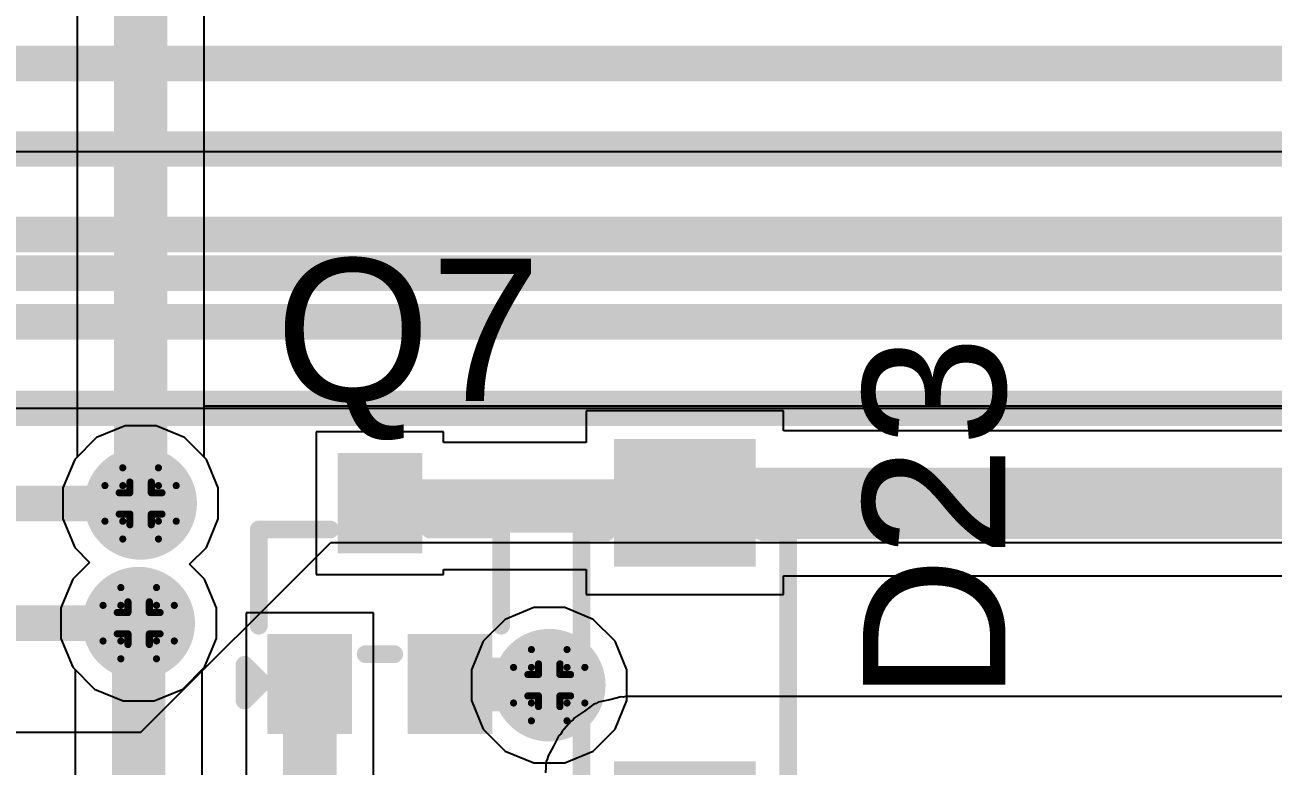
# Model space of a CAD drawing. Header units: inches. Extents: x -3 to 5259, y -3 to 5282.
# Drawn here: x 47.72 to 56.61, y 71.06 to 76.34 of the extents above; entities that cross this region are included whole.
import ezdxf

# ---------------------------------------------------------------- set-up
doc = ezdxf.new("R2010")
doc.units = ezdxf.units.IN
for name, color, linetype in [('Bottom Layer', 5, 'Continuous'), ('Bottom Solder', 6, 'Continuous'), ('Drill Drawing', 1, 'Continuous'), ('Layer 1', 16, 'Continuous'), ('Layer 2', 76, 'Continuous'), ('Top Layer', 1, 'Continuous'), ('Top Overlay', 2, 'Continuous'), ('Top Paste', 8, 'Continuous'), ('Top Solder', 216, 'Continuous'), ('Via Holes', 16, 'Continuous')]:
    doc.layers.add(name, color=color, linetype=linetype)
doc.styles.add('Arial', font='', dxfattribs={"height": 0.2})
doc.styles.get('Arial').set_extended_font_data('Arial')

# ---------------------------------------------------------------- blocks, each defined once
blk = doc.blocks.new('SOT_523_160')
at = {"layer": 'Top Layer'}
for points in [[(-0.2, 0.9), (0.2, 0.9), (0.2, 0.39), (-0.2, 0.39)], [(-0.7, -0.39), (-0.3, -0.39), (-0.3, -0.9), (-0.7, -0.9)], [(0.3, -0.39), (0.7, -0.39), (0.7, -0.9), (0.3, -0.9)]]:
    blk.add_hatch(color=1, dxfattribs=at).paths.add_polyline_path(points)
at = {"layer": 'Top Paste'}
for points in [[(-0.2, 0.9), (0.2, 0.9), (0.2, 0.39), (-0.2, 0.39)], [(-0.7, -0.39), (-0.3, -0.39), (-0.3, -0.9), (-0.7, -0.9)], [(0.3, -0.39), (0.7, -0.39), (0.7, -0.9), (0.3, -0.9)]]:
    blk.add_hatch(color=8, dxfattribs=at).paths.add_polyline_path(points)
at = {"layer": 'Top Solder'}
for points in [[(-0.3016, 1.0016), (0.3016, 1.0016), (0.3016, 0.2884), (-0.3016, 0.2884)], [(-0.8016, -0.2884), (-0.1984, -0.2884), (-0.1984, -1.0016), (-0.8016, -1.0016)], [(0.1984, -0.2884), (0.8016, -0.2884), (0.8016, -1.0016), (0.1984, -1.0016)]]:
    blk.add_hatch(color=216, dxfattribs=at).paths.add_polyline_path(points)
at = {"layer": 'Top Overlay'}
for points in [[(-0.8636, -0.2286, 0.127, 0.127, 0), (-0.8636, 0.4572, 0.127, 0.127, 0)], [(-0.8636, 0.4572, 0.127, 0.127, 0), (-0.3556, 0.4572, 0.127, 0.127, 0)], [(0.3556, 0.4572, 0.127, 0.127, 0), (0.8636, 0.4572, 0.127, 0.127, 0)], [(0.8636, -0.2286, 0.127, 0.127, 0), (0.8636, 0.4572, 0.127, 0.127, 0)], [(-0.9652, -0.508, 0.127, 0.127, 0), (-0.8382, -0.635, 0.127, 0.127, 0)], [(-0.9652, -0.762, 0.127, 0.127, 0), (-0.9652, -0.508, 0.127, 0.127, 0)], [(-0.1016, -0.4318, 0.127, 0.127, 0), (0.1016, -0.4318, 0.127, 0.127, 0)], [(-0.9652, -0.762, 0.127, 0.127, 0), (-0.8382, -0.635, 0.127, 0.127, 0)]]:
    blk.add_lwpolyline(points, format="xyseb", dxfattribs=at)
for points in [[(-0.8953, 0.4572, 0.0635, 0.0635, 1), (-0.8318, 0.4572, 0.0635, 0.0635, 1)], [(-0.8953, 0.4572, 0.0635, 0.0635, 1), (-0.8318, 0.4572, 0.0635, 0.0635, 1)], [(-0.3873, 0.4572, 0.0635, 0.0635, 1), (-0.3238, 0.4572, 0.0635, 0.0635, 1)], [(0.3238, 0.4572, 0.0635, 0.0635, 1), (0.3873, 0.4572, 0.0635, 0.0635, 1)], [(0.8318, 0.4572, 0.0635, 0.0635, 1), (0.8953, 0.4572, 0.0635, 0.0635, 1)], [(0.8318, 0.4572, 0.0635, 0.0635, 1), (0.8953, 0.4572, 0.0635, 0.0635, 1)], [(-0.8953, -0.2286, 0.0635, 0.0635, 1), (-0.8318, -0.2286, 0.0635, 0.0635, 1)], [(0.8318, -0.2286, 0.0635, 0.0635, 1), (0.8953, -0.2286, 0.0635, 0.0635, 1)], [(-0.997, -0.508, 0.0635, 0.0635, 1), (-0.9334, -0.508, 0.0635, 0.0635, 1)], [(-0.997, -0.508, 0.0635, 0.0635, 1), (-0.9334, -0.508, 0.0635, 0.0635, 1)], [(-0.1333, -0.4318, 0.0635, 0.0635, 1), (-0.0698, -0.4318, 0.0635, 0.0635, 1)], [(0.0698, -0.4318, 0.0635, 0.0635, 1), (0.1333, -0.4318, 0.0635, 0.0635, 1)], [(-0.87, -0.635, 0.0635, 0.0635, 1), (-0.8065, -0.635, 0.0635, 0.0635, 1)], [(-0.87, -0.635, 0.0635, 0.0635, 1), (-0.8065, -0.635, 0.0635, 0.0635, 1)], [(-0.997, -0.762, 0.0635, 0.0635, 1), (-0.9334, -0.762, 0.0635, 0.0635, 1)], [(-0.997, -0.762, 0.0635, 0.0635, 1), (-0.9334, -0.762, 0.0635, 0.0635, 1)]]:
    blk.add_lwpolyline(points, format="xyseb", close=True, dxfattribs=at)
blk = doc.blocks.new('SOD_323_197')
at = {"layer": 'Top Layer'}
for points in [[(-0.75, -0.45), (-1.55, -0.45), (-1.55, 0.45), (-0.75, 0.45)], [(1.55, -0.45), (0.75, -0.45), (0.75, 0.45), (1.55, 0.45)]]:
    blk.add_hatch(color=1, dxfattribs=at).paths.add_polyline_path(points)
at = {"layer": 'Top Overlay'}
for points in [[(-2.0073, 0.4826), (-0.9151, 0.4826), (-0.9151, 0.7874), (-2.0073, 0.7874)], [(-2.0073, -0.508), (-1.5755, -0.508), (-1.5755, 0.508), (-2.0073, 0.508)], [(-2.0073, -0.7874), (-0.9151, -0.7874), (-0.9151, -0.4826), (-2.0073, -0.4826)]]:
    blk.add_hatch(color=2, dxfattribs=at).paths.add_polyline_path(points)
at = {"layer": 'Top Paste'}
for points in [[(-0.75, -0.45), (-1.55, -0.45), (-1.55, 0.45), (-0.75, 0.45)], [(1.55, -0.45), (0.75, -0.45), (0.75, 0.45), (1.55, 0.45)]]:
    blk.add_hatch(color=8, dxfattribs=at).paths.add_polyline_path(points)
at = {"layer": 'Top Solder'}
for points in [[(-0.695, -0.505), (-1.605, -0.505), (-1.605, 0.505), (-0.695, 0.505)], [(1.605, -0.505), (0.695, -0.505), (0.695, 0.505), (1.605, 0.505)]]:
    blk.add_hatch(color=216, dxfattribs=at).paths.add_polyline_path(points)
at = {"layer": 'Top Overlay'}
for points in [[(-0.9144, 0.7366, 0.127, 0.127, 0), (0.9398, 0.7366, 0.127, 0.127, 0)], [(0.9398, 0.7366, 0.127, 0.127, 0), (0.9398, 0.5588, 0.127, 0.127, 0)], [(0.9398, -0.5588, 0.127, 0.127, 0), (0.9398, -0.7366, 0.127, 0.127, 0)], [(-0.9144, -0.7366, 0.127, 0.127, 0), (0.9398, -0.7366, 0.127, 0.127, 0)]]:
    blk.add_lwpolyline(points, format="xyseb", dxfattribs=at)
for points in [[(-0.9461, 0.7366, 0.0635, 0.0635, 1), (-0.8827, 0.7366, 0.0635, 0.0635, 1)], [(0.908, 0.7366, 0.0635, 0.0635, 1), (0.9715, 0.7366, 0.0635, 0.0635, 1)], [(0.908, 0.7366, 0.0635, 0.0635, 1), (0.9715, 0.7366, 0.0635, 0.0635, 1)], [(0.908, 0.5588, 0.0635, 0.0635, 1), (0.9715, 0.5588, 0.0635, 0.0635, 1)], [(0.908, -0.5588, 0.0635, 0.0635, 1), (0.9715, -0.5588, 0.0635, 0.0635, 1)], [(-0.9461, -0.7366, 0.0635, 0.0635, 1), (-0.8827, -0.7366, 0.0635, 0.0635, 1)], [(0.908, -0.7366, 0.0635, 0.0635, 1), (0.9715, -0.7366, 0.0635, 0.0635, 1)], [(0.908, -0.7366, 0.0635, 0.0635, 1), (0.9715, -0.7366, 0.0635, 0.0635, 1)]]:
    blk.add_lwpolyline(points, format="xyseb", close=True, dxfattribs=at)

msp = doc.modelspace()

# ---------------------------------------------------------------- hatches: boundary and pattern name
at = {"layer": 'Bottom Layer'}
h = msp.add_hatch(color=5, dxfattribs=at)
edge = h.paths.add_edge_path()
edge.add_arc((48.5418, 72.93), 0.3, 0, 360)
h = msp.add_hatch(color=5, dxfattribs=at)
edge = h.paths.add_edge_path()
edge.add_arc((48.5281, 72.0761), 0.3, 0, 360)
h = msp.add_hatch(color=5, dxfattribs=at)
edge = h.paths.add_edge_path()
edge.add_arc((51.4541, 71.6338), 0.3, 0, 360)
at = {"layer": 'Bottom Solder'}
h = msp.add_hatch(color=6, dxfattribs=at)
edge = h.paths.add_edge_path()
edge.add_arc((48.5418, 72.93), 0.4016, 0, 360)
h = msp.add_hatch(color=6, dxfattribs=at)
edge = h.paths.add_edge_path()
edge.add_arc((48.5281, 72.0761), 0.4016, 0, 360)
h = msp.add_hatch(color=6, dxfattribs=at)
edge = h.paths.add_edge_path()
edge.add_arc((51.4541, 71.6338), 0.4016, 0, 360)
at = {"layer": 'Layer 1'}
h = msp.add_hatch(color=16, dxfattribs=at)
edge = h.paths.add_edge_path()
edge.add_arc((48.5418, 72.93), 0.3, 0, 360)
h = msp.add_hatch(color=16, dxfattribs=at)
edge = h.paths.add_edge_path()
edge.add_arc((48.5281, 72.0761), 0.3, 0, 360)
h = msp.add_hatch(color=16, dxfattribs=at)
edge = h.paths.add_edge_path()
edge.add_arc((51.4541, 71.6338), 0.3, 0, 360)
at = {"layer": 'Layer 2'}
h = msp.add_hatch(color=76, dxfattribs=at)
edge = h.paths.add_edge_path()
edge.add_arc((48.5418, 72.93), 0.3, 0, 360)
h = msp.add_hatch(color=76, dxfattribs=at)
edge = h.paths.add_edge_path()
edge.add_arc((48.5281, 72.0761), 0.3, 0, 360)
h = msp.add_hatch(color=76, dxfattribs=at)
edge = h.paths.add_edge_path()
edge.add_arc((51.4541, 71.6338), 0.3, 0, 360)
at = {"layer": 'Top Layer'}
h = msp.add_hatch(color=1, dxfattribs=at)
edge = h.paths.add_edge_path()
edge.add_arc((48.5418, 72.93), 0.3, 0, 360)
h = msp.add_hatch(color=1, dxfattribs=at)
edge = h.paths.add_edge_path()
edge.add_arc((48.5281, 72.0761), 0.3, 0, 360)
h = msp.add_hatch(color=1, dxfattribs=at)
edge = h.paths.add_edge_path()
edge.add_arc((51.4541, 71.6338), 0.3, 0, 360)
at = {"layer": 'Top Solder'}
h = msp.add_hatch(color=216, dxfattribs=at)
edge = h.paths.add_edge_path()
edge.add_arc((48.5418, 72.93), 0.4016, 0, 360)
h = msp.add_hatch(color=216, dxfattribs=at)
edge = h.paths.add_edge_path()
edge.add_arc((48.5281, 72.0761), 0.4016, 0, 360)
h = msp.add_hatch(color=216, dxfattribs=at)
edge = h.paths.add_edge_path()
edge.add_arc((51.4541, 71.6338), 0.4016, 0, 360)
at = {"layer": 'Via Holes'}
h = msp.add_hatch(color=7, dxfattribs=at)
edge = h.paths.add_edge_path()
edge.add_arc((48.5418, 72.93), 0.15, 0, 360)
h = msp.add_hatch(color=7, dxfattribs=at)
edge = h.paths.add_edge_path()
edge.add_arc((48.5281, 72.0761), 0.15, 0, 360)
h = msp.add_hatch(color=7, dxfattribs=at)
edge = h.paths.add_edge_path()
edge.add_arc((51.4541, 71.6338), 0.15, 0, 360)

# ---------------------------------------------------------------- linework, layer by layer
at = {"layer": 'Bottom Layer'}
for p, q in [((73.4314, 75.438), (-1.6764, 75.438)), ((2.032, 73.6087), (57.4914, 73.6087)), ((48.4316, 73.484), (48.228, 73.3996)), ((48.652, 73.484), (48.4316, 73.484)), ((48.8556, 73.3996), (48.652, 73.484)), ((48.228, 73.3996), (48.0721, 73.2438)), ((49.0114, 73.2438), (48.8556, 73.3996)), ((48.0721, 73.2438), (47.9878, 73.0402)), ((49.0958, 73.0402), (49.0114, 73.2438)), ((47.9878, 73.0402), (47.9878, 72.8198)), ((49.0958, 72.8198), (49.0958, 73.0402)), ((47.9878, 72.8198), (48.0721, 72.6161)), ((49.0114, 72.6161), (49.0958, 72.8198)), ((48.0721, 72.6161), (48.1784, 72.5099)), ((48.8914, 72.4962), (49.0114, 72.6161)), ((48.1784, 72.5099), (48.0584, 72.3899)), ((48.9977, 72.3899), (48.8914, 72.4962)), ((48.0584, 72.3899), (47.9741, 72.1863)), ((49.0821, 72.1863), (48.9977, 72.3899)), ((47.9741, 72.1863), (47.9741, 71.9659)), ((49.0821, 71.9659), (49.0821, 72.1863)), ((51.3439, 72.1878), (51.1403, 72.1034)), ((51.5643, 72.1878), (51.3439, 72.1878)), ((51.768, 72.1034), (51.5643, 72.1878)), ((51.1403, 72.1034), (50.9845, 71.9476)), ((51.9238, 71.9476), (51.768, 72.1034)), ((47.9741, 71.9659), (48.0584, 71.7623)), ((48.9977, 71.7623), (49.0821, 71.9659)), ((50.9845, 71.9476), (50.9001, 71.744)), ((52.0081, 71.744), (51.9238, 71.9476)), ((48.0584, 71.7623), (48.2142, 71.6064)), ((48.8419, 71.6064), (48.9977, 71.7623)), ((50.9001, 71.744), (50.9001, 71.5236)), ((52.0081, 71.5236), (52.0081, 71.744)), ((48.2142, 71.6064), (48.4179, 71.5221)), ((48.6383, 71.5221), (48.8419, 71.6064)), ((48.4179, 71.5221), (48.6383, 71.5221)), ((50.9001, 71.5236), (50.9845, 71.3199)), ((51.9238, 71.3199), (52.0081, 71.5236)), ((50.9845, 71.3199), (51.1403, 71.1641)), ((51.768, 71.1641), (51.9238, 71.3199)), ((51.1403, 71.1641), (51.3439, 71.0798)), ((51.5643, 71.0798), (51.768, 71.1641)), ((51.3439, 71.0798), (51.5643, 71.0798))]:
    msp.add_line(p, q, dxfattribs=at)
msp.add_lwpolyline([(1.7496, 74.5712, 0.254, 0.254, 0), (73.1763, 74.5712, 0.254, 0.254, 0)], format="xyseb", dxfattribs=at)
at = {"layer": 'Drill Drawing'}
for points in [[(48.4148, 73.057, 0.0508, 0.0508, 0), (48.4148, 73.184, 0.0508, 0.0508, 0)], [(48.4148, 73.184, 0.0508, 0.0508, 0), (48.6688, 73.184, 0.0508, 0.0508, 0)], [(48.6688, 73.057, 0.0508, 0.0508, 0), (48.6688, 73.184, 0.0508, 0.0508, 0)], [(48.2878, 72.803, 0.0508, 0.0508, 0), (48.2878, 73.057, 0.0508, 0.0508, 0)], [(48.2878, 73.057, 0.0508, 0.0508, 0), (48.4148, 73.057, 0.0508, 0.0508, 0)], [(48.3894, 72.8538, 0.0508, 0.0508, 0), (48.3894, 73.0062, 0.0508, 0.0508, 0)], [(48.3894, 73.0062, 0.0508, 0.0508, 0), (48.4656, 73.0062, 0.0508, 0.0508, 0)], [(48.4656, 73.0062, 0.0508, 0.0508, 0), (48.4656, 73.0824, 0.0508, 0.0508, 0)], [(48.4656, 73.0824, 0.0508, 0.0508, 0), (48.618, 73.0824, 0.0508, 0.0508, 0)], [(48.618, 73.0062, 0.0508, 0.0508, 0), (48.618, 73.0824, 0.0508, 0.0508, 0)], [(48.618, 73.0062, 0.0508, 0.0508, 0), (48.6942, 73.0062, 0.0508, 0.0508, 0)], [(48.6688, 73.057, 0.0508, 0.0508, 0), (48.7958, 73.057, 0.0508, 0.0508, 0)], [(48.6942, 72.8538, 0.0508, 0.0508, 0), (48.6942, 73.0062, 0.0508, 0.0508, 0)], [(48.7958, 72.803, 0.0508, 0.0508, 0), (48.7958, 73.057, 0.0508, 0.0508, 0)], [(48.3894, 72.8538, 0.0508, 0.0508, 0), (48.4656, 72.8538, 0.0508, 0.0508, 0)], [(48.4656, 72.7776, 0.0508, 0.0508, 0), (48.4656, 72.8538, 0.0508, 0.0508, 0)], [(48.618, 72.8538, 0.0508, 0.0508, 0), (48.6942, 72.8538, 0.0508, 0.0508, 0)], [(48.618, 72.7776, 0.0508, 0.0508, 0), (48.618, 72.8538, 0.0508, 0.0508, 0)], [(48.2878, 72.803, 0.0508, 0.0508, 0), (48.4148, 72.803, 0.0508, 0.0508, 0)], [(48.4148, 72.676, 0.0508, 0.0508, 0), (48.4148, 72.803, 0.0508, 0.0508, 0)], [(48.4656, 72.7776, 0.0508, 0.0508, 0), (48.618, 72.7776, 0.0508, 0.0508, 0)], [(48.6688, 72.803, 0.0508, 0.0508, 0), (48.7958, 72.803, 0.0508, 0.0508, 0)], [(48.6688, 72.676, 0.0508, 0.0508, 0), (48.6688, 72.803, 0.0508, 0.0508, 0)], [(48.4148, 72.676, 0.0508, 0.0508, 0), (48.6688, 72.676, 0.0508, 0.0508, 0)], [(48.4011, 72.2031, 0.0508, 0.0508, 0), (48.4011, 72.3301, 0.0508, 0.0508, 0)], [(48.4011, 72.3301, 0.0508, 0.0508, 0), (48.6551, 72.3301, 0.0508, 0.0508, 0)], [(48.6551, 72.2031, 0.0508, 0.0508, 0), (48.6551, 72.3301, 0.0508, 0.0508, 0)], [(48.4519, 72.1523, 0.0508, 0.0508, 0), (48.4519, 72.2285, 0.0508, 0.0508, 0)], [(48.4519, 72.2285, 0.0508, 0.0508, 0), (48.6043, 72.2285, 0.0508, 0.0508, 0)], [(48.6043, 72.1523, 0.0508, 0.0508, 0), (48.6043, 72.2285, 0.0508, 0.0508, 0)], [(48.2741, 71.9491, 0.0508, 0.0508, 0), (48.2741, 72.2031, 0.0508, 0.0508, 0)], [(48.2741, 72.2031, 0.0508, 0.0508, 0), (48.4011, 72.2031, 0.0508, 0.0508, 0)], [(48.3757, 71.9999, 0.0508, 0.0508, 0), (48.3757, 72.1523, 0.0508, 0.0508, 0)], [(48.3757, 72.1523, 0.0508, 0.0508, 0), (48.4519, 72.1523, 0.0508, 0.0508, 0)], [(48.6043, 72.1523, 0.0508, 0.0508, 0), (48.6805, 72.1523, 0.0508, 0.0508, 0)], [(48.6551, 72.2031, 0.0508, 0.0508, 0), (48.7821, 72.2031, 0.0508, 0.0508, 0)], [(48.6805, 71.9999, 0.0508, 0.0508, 0), (48.6805, 72.1523, 0.0508, 0.0508, 0)], [(48.7821, 71.9491, 0.0508, 0.0508, 0), (48.7821, 72.2031, 0.0508, 0.0508, 0)], [(48.2741, 71.9491, 0.0508, 0.0508, 0), (48.4011, 71.9491, 0.0508, 0.0508, 0)], [(48.3757, 71.9999, 0.0508, 0.0508, 0), (48.4519, 71.9999, 0.0508, 0.0508, 0)], [(48.4011, 71.8221, 0.0508, 0.0508, 0), (48.4011, 71.9491, 0.0508, 0.0508, 0)], [(48.4519, 71.9237, 0.0508, 0.0508, 0), (48.4519, 71.9999, 0.0508, 0.0508, 0)], [(48.6043, 71.9999, 0.0508, 0.0508, 0), (48.6805, 71.9999, 0.0508, 0.0508, 0)], [(48.6043, 71.9237, 0.0508, 0.0508, 0), (48.6043, 71.9999, 0.0508, 0.0508, 0)], [(48.6551, 71.9491, 0.0508, 0.0508, 0), (48.7821, 71.9491, 0.0508, 0.0508, 0)], [(48.6551, 71.8221, 0.0508, 0.0508, 0), (48.6551, 71.9491, 0.0508, 0.0508, 0)], [(48.4519, 71.9237, 0.0508, 0.0508, 0), (48.6043, 71.9237, 0.0508, 0.0508, 0)], [(51.3271, 71.7608, 0.0508, 0.0508, 0), (51.3271, 71.8878, 0.0508, 0.0508, 0)], [(51.3271, 71.8878, 0.0508, 0.0508, 0), (51.5811, 71.8878, 0.0508, 0.0508, 0)], [(51.5811, 71.7608, 0.0508, 0.0508, 0), (51.5811, 71.8878, 0.0508, 0.0508, 0)], [(48.4011, 71.8221, 0.0508, 0.0508, 0), (48.6551, 71.8221, 0.0508, 0.0508, 0)], [(51.2001, 71.5068, 0.0508, 0.0508, 0), (51.2001, 71.7608, 0.0508, 0.0508, 0)], [(51.2001, 71.7608, 0.0508, 0.0508, 0), (51.3271, 71.7608, 0.0508, 0.0508, 0)], [(51.3779, 71.71, 0.0508, 0.0508, 0), (51.3779, 71.7862, 0.0508, 0.0508, 0)], [(51.3779, 71.7862, 0.0508, 0.0508, 0), (51.5303, 71.7862, 0.0508, 0.0508, 0)], [(51.5303, 71.71, 0.0508, 0.0508, 0), (51.5303, 71.7862, 0.0508, 0.0508, 0)], [(51.5811, 71.7608, 0.0508, 0.0508, 0), (51.7081, 71.7608, 0.0508, 0.0508, 0)], [(51.7081, 71.5068, 0.0508, 0.0508, 0), (51.7081, 71.7608, 0.0508, 0.0508, 0)], [(51.3017, 71.5576, 0.0508, 0.0508, 0), (51.3017, 71.71, 0.0508, 0.0508, 0)], [(51.3017, 71.71, 0.0508, 0.0508, 0), (51.3779, 71.71, 0.0508, 0.0508, 0)], [(51.5303, 71.71, 0.0508, 0.0508, 0), (51.6065, 71.71, 0.0508, 0.0508, 0)], [(51.6065, 71.5576, 0.0508, 0.0508, 0), (51.6065, 71.71, 0.0508, 0.0508, 0)], [(51.2001, 71.5068, 0.0508, 0.0508, 0), (51.3271, 71.5068, 0.0508, 0.0508, 0)], [(51.3017, 71.5576, 0.0508, 0.0508, 0), (51.3779, 71.5576, 0.0508, 0.0508, 0)], [(51.3271, 71.3798, 0.0508, 0.0508, 0), (51.3271, 71.5068, 0.0508, 0.0508, 0)], [(51.3779, 71.4814, 0.0508, 0.0508, 0), (51.3779, 71.5576, 0.0508, 0.0508, 0)], [(51.5303, 71.5576, 0.0508, 0.0508, 0), (51.6065, 71.5576, 0.0508, 0.0508, 0)], [(51.5303, 71.4814, 0.0508, 0.0508, 0), (51.5303, 71.5576, 0.0508, 0.0508, 0)], [(51.5811, 71.5068, 0.0508, 0.0508, 0), (51.7081, 71.5068, 0.0508, 0.0508, 0)], [(51.5811, 71.3798, 0.0508, 0.0508, 0), (51.5811, 71.5068, 0.0508, 0.0508, 0)], [(51.3779, 71.4814, 0.0508, 0.0508, 0), (51.5303, 71.4814, 0.0508, 0.0508, 0)], [(51.3271, 71.3798, 0.0508, 0.0508, 0), (51.5811, 71.3798, 0.0508, 0.0508, 0)]]:
    msp.add_lwpolyline(points, format="xyseb", dxfattribs=at)
for points in [[(48.4021, 73.184, 0.0254, 0.0254, 1), (48.4275, 73.184, 0.0254, 0.0254, 1)], [(48.4021, 73.184, 0.0254, 0.0254, 1), (48.4275, 73.184, 0.0254, 0.0254, 1)], [(48.6561, 73.184, 0.0254, 0.0254, 1), (48.6815, 73.184, 0.0254, 0.0254, 1)], [(48.6561, 73.184, 0.0254, 0.0254, 1), (48.6815, 73.184, 0.0254, 0.0254, 1)], [(48.2751, 73.057, 0.0254, 0.0254, 1), (48.3005, 73.057, 0.0254, 0.0254, 1)], [(48.2751, 73.057, 0.0254, 0.0254, 1), (48.3005, 73.057, 0.0254, 0.0254, 1)], [(48.3767, 73.0062, 0.0254, 0.0254, 1), (48.4021, 73.0062, 0.0254, 0.0254, 1)], [(48.3767, 73.0062, 0.0254, 0.0254, 1), (48.4021, 73.0062, 0.0254, 0.0254, 1)], [(48.4021, 73.057, 0.0254, 0.0254, 1), (48.4275, 73.057, 0.0254, 0.0254, 1)], [(48.4021, 73.057, 0.0254, 0.0254, 1), (48.4275, 73.057, 0.0254, 0.0254, 1)], [(48.4529, 73.0824, 0.0254, 0.0254, 1), (48.4783, 73.0824, 0.0254, 0.0254, 1)], [(48.4529, 73.0824, 0.0254, 0.0254, 1), (48.4783, 73.0824, 0.0254, 0.0254, 1)], [(48.4529, 73.0062, 0.0254, 0.0254, 1), (48.4783, 73.0062, 0.0254, 0.0254, 1)], [(48.4529, 73.0062, 0.0254, 0.0254, 1), (48.4783, 73.0062, 0.0254, 0.0254, 1)], [(48.6053, 73.0824, 0.0254, 0.0254, 1), (48.6307, 73.0824, 0.0254, 0.0254, 1)], [(48.6053, 73.0824, 0.0254, 0.0254, 1), (48.6307, 73.0824, 0.0254, 0.0254, 1)], [(48.6053, 73.0062, 0.0254, 0.0254, 1), (48.6307, 73.0062, 0.0254, 0.0254, 1)], [(48.6053, 73.0062, 0.0254, 0.0254, 1), (48.6307, 73.0062, 0.0254, 0.0254, 1)], [(48.6561, 73.057, 0.0254, 0.0254, 1), (48.6815, 73.057, 0.0254, 0.0254, 1)], [(48.6561, 73.057, 0.0254, 0.0254, 1), (48.6815, 73.057, 0.0254, 0.0254, 1)], [(48.6815, 73.0062, 0.0254, 0.0254, 1), (48.7069, 73.0062, 0.0254, 0.0254, 1)], [(48.6815, 73.0062, 0.0254, 0.0254, 1), (48.7069, 73.0062, 0.0254, 0.0254, 1)], [(48.7831, 73.057, 0.0254, 0.0254, 1), (48.8085, 73.057, 0.0254, 0.0254, 1)], [(48.7831, 73.057, 0.0254, 0.0254, 1), (48.8085, 73.057, 0.0254, 0.0254, 1)], [(48.3767, 72.8538, 0.0254, 0.0254, 1), (48.4021, 72.8538, 0.0254, 0.0254, 1)], [(48.3767, 72.8538, 0.0254, 0.0254, 1), (48.4021, 72.8538, 0.0254, 0.0254, 1)], [(48.4529, 72.8538, 0.0254, 0.0254, 1), (48.4783, 72.8538, 0.0254, 0.0254, 1)], [(48.4529, 72.8538, 0.0254, 0.0254, 1), (48.4783, 72.8538, 0.0254, 0.0254, 1)], [(48.6053, 72.8538, 0.0254, 0.0254, 1), (48.6307, 72.8538, 0.0254, 0.0254, 1)], [(48.6053, 72.8538, 0.0254, 0.0254, 1), (48.6307, 72.8538, 0.0254, 0.0254, 1)], [(48.6815, 72.8538, 0.0254, 0.0254, 1), (48.7069, 72.8538, 0.0254, 0.0254, 1)], [(48.6815, 72.8538, 0.0254, 0.0254, 1), (48.7069, 72.8538, 0.0254, 0.0254, 1)], [(48.2751, 72.803, 0.0254, 0.0254, 1), (48.3005, 72.803, 0.0254, 0.0254, 1)], [(48.2751, 72.803, 0.0254, 0.0254, 1), (48.3005, 72.803, 0.0254, 0.0254, 1)], [(48.4021, 72.803, 0.0254, 0.0254, 1), (48.4275, 72.803, 0.0254, 0.0254, 1)], [(48.4021, 72.803, 0.0254, 0.0254, 1), (48.4275, 72.803, 0.0254, 0.0254, 1)], [(48.4529, 72.7776, 0.0254, 0.0254, 1), (48.4783, 72.7776, 0.0254, 0.0254, 1)], [(48.4529, 72.7776, 0.0254, 0.0254, 1), (48.4783, 72.7776, 0.0254, 0.0254, 1)], [(48.6053, 72.7776, 0.0254, 0.0254, 1), (48.6307, 72.7776, 0.0254, 0.0254, 1)], [(48.6053, 72.7776, 0.0254, 0.0254, 1), (48.6307, 72.7776, 0.0254, 0.0254, 1)], [(48.6561, 72.803, 0.0254, 0.0254, 1), (48.6815, 72.803, 0.0254, 0.0254, 1)], [(48.6561, 72.803, 0.0254, 0.0254, 1), (48.6815, 72.803, 0.0254, 0.0254, 1)], [(48.7831, 72.803, 0.0254, 0.0254, 1), (48.8085, 72.803, 0.0254, 0.0254, 1)], [(48.7831, 72.803, 0.0254, 0.0254, 1), (48.8085, 72.803, 0.0254, 0.0254, 1)], [(48.4021, 72.676, 0.0254, 0.0254, 1), (48.4275, 72.676, 0.0254, 0.0254, 1)], [(48.4021, 72.676, 0.0254, 0.0254, 1), (48.4275, 72.676, 0.0254, 0.0254, 1)], [(48.6561, 72.676, 0.0254, 0.0254, 1), (48.6815, 72.676, 0.0254, 0.0254, 1)], [(48.6561, 72.676, 0.0254, 0.0254, 1), (48.6815, 72.676, 0.0254, 0.0254, 1)], [(48.3884, 72.3301, 0.0254, 0.0254, 1), (48.4138, 72.3301, 0.0254, 0.0254, 1)], [(48.3884, 72.3301, 0.0254, 0.0254, 1), (48.4138, 72.3301, 0.0254, 0.0254, 1)], [(48.6424, 72.3301, 0.0254, 0.0254, 1), (48.6678, 72.3301, 0.0254, 0.0254, 1)], [(48.6424, 72.3301, 0.0254, 0.0254, 1), (48.6678, 72.3301, 0.0254, 0.0254, 1)], [(48.4392, 72.2285, 0.0254, 0.0254, 1), (48.4646, 72.2285, 0.0254, 0.0254, 1)], [(48.4392, 72.2285, 0.0254, 0.0254, 1), (48.4646, 72.2285, 0.0254, 0.0254, 1)], [(48.5916, 72.2285, 0.0254, 0.0254, 1), (48.617, 72.2285, 0.0254, 0.0254, 1)], [(48.5916, 72.2285, 0.0254, 0.0254, 1), (48.617, 72.2285, 0.0254, 0.0254, 1)], [(48.2614, 72.2031, 0.0254, 0.0254, 1), (48.2868, 72.2031, 0.0254, 0.0254, 1)], [(48.2614, 72.2031, 0.0254, 0.0254, 1), (48.2868, 72.2031, 0.0254, 0.0254, 1)], [(48.363, 72.1523, 0.0254, 0.0254, 1), (48.3884, 72.1523, 0.0254, 0.0254, 1)], [(48.363, 72.1523, 0.0254, 0.0254, 1), (48.3884, 72.1523, 0.0254, 0.0254, 1)], [(48.3884, 72.2031, 0.0254, 0.0254, 1), (48.4138, 72.2031, 0.0254, 0.0254, 1)], [(48.3884, 72.2031, 0.0254, 0.0254, 1), (48.4138, 72.2031, 0.0254, 0.0254, 1)], [(48.4392, 72.1523, 0.0254, 0.0254, 1), (48.4646, 72.1523, 0.0254, 0.0254, 1)], [(48.4392, 72.1523, 0.0254, 0.0254, 1), (48.4646, 72.1523, 0.0254, 0.0254, 1)], [(48.5916, 72.1523, 0.0254, 0.0254, 1), (48.617, 72.1523, 0.0254, 0.0254, 1)], [(48.5916, 72.1523, 0.0254, 0.0254, 1), (48.617, 72.1523, 0.0254, 0.0254, 1)], [(48.6424, 72.2031, 0.0254, 0.0254, 1), (48.6678, 72.2031, 0.0254, 0.0254, 1)], [(48.6424, 72.2031, 0.0254, 0.0254, 1), (48.6678, 72.2031, 0.0254, 0.0254, 1)], [(48.6678, 72.1523, 0.0254, 0.0254, 1), (48.6932, 72.1523, 0.0254, 0.0254, 1)], [(48.6678, 72.1523, 0.0254, 0.0254, 1), (48.6932, 72.1523, 0.0254, 0.0254, 1)], [(48.7694, 72.2031, 0.0254, 0.0254, 1), (48.7948, 72.2031, 0.0254, 0.0254, 1)], [(48.7694, 72.2031, 0.0254, 0.0254, 1), (48.7948, 72.2031, 0.0254, 0.0254, 1)], [(48.2614, 71.9491, 0.0254, 0.0254, 1), (48.2868, 71.9491, 0.0254, 0.0254, 1)], [(48.2614, 71.9491, 0.0254, 0.0254, 1), (48.2868, 71.9491, 0.0254, 0.0254, 1)], [(48.363, 71.9999, 0.0254, 0.0254, 1), (48.3884, 71.9999, 0.0254, 0.0254, 1)], [(48.363, 71.9999, 0.0254, 0.0254, 1), (48.3884, 71.9999, 0.0254, 0.0254, 1)], [(48.3884, 71.9491, 0.0254, 0.0254, 1), (48.4138, 71.9491, 0.0254, 0.0254, 1)], [(48.3884, 71.9491, 0.0254, 0.0254, 1), (48.4138, 71.9491, 0.0254, 0.0254, 1)], [(48.4392, 71.9999, 0.0254, 0.0254, 1), (48.4646, 71.9999, 0.0254, 0.0254, 1)], [(48.4392, 71.9999, 0.0254, 0.0254, 1), (48.4646, 71.9999, 0.0254, 0.0254, 1)], [(48.5916, 71.9999, 0.0254, 0.0254, 1), (48.617, 71.9999, 0.0254, 0.0254, 1)], [(48.5916, 71.9999, 0.0254, 0.0254, 1), (48.617, 71.9999, 0.0254, 0.0254, 1)], [(48.6424, 71.9491, 0.0254, 0.0254, 1), (48.6678, 71.9491, 0.0254, 0.0254, 1)], [(48.6424, 71.9491, 0.0254, 0.0254, 1), (48.6678, 71.9491, 0.0254, 0.0254, 1)], [(48.6678, 71.9999, 0.0254, 0.0254, 1), (48.6932, 71.9999, 0.0254, 0.0254, 1)], [(48.6678, 71.9999, 0.0254, 0.0254, 1), (48.6932, 71.9999, 0.0254, 0.0254, 1)], [(48.7694, 71.9491, 0.0254, 0.0254, 1), (48.7948, 71.9491, 0.0254, 0.0254, 1)], [(48.7694, 71.9491, 0.0254, 0.0254, 1), (48.7948, 71.9491, 0.0254, 0.0254, 1)], [(48.4392, 71.9237, 0.0254, 0.0254, 1), (48.4646, 71.9237, 0.0254, 0.0254, 1)], [(48.4392, 71.9237, 0.0254, 0.0254, 1), (48.4646, 71.9237, 0.0254, 0.0254, 1)], [(48.5916, 71.9237, 0.0254, 0.0254, 1), (48.617, 71.9237, 0.0254, 0.0254, 1)], [(48.5916, 71.9237, 0.0254, 0.0254, 1), (48.617, 71.9237, 0.0254, 0.0254, 1)], [(51.3144, 71.8878, 0.0254, 0.0254, 1), (51.3398, 71.8878, 0.0254, 0.0254, 1)], [(51.3144, 71.8878, 0.0254, 0.0254, 1), (51.3398, 71.8878, 0.0254, 0.0254, 1)], [(51.5684, 71.8878, 0.0254, 0.0254, 1), (51.5938, 71.8878, 0.0254, 0.0254, 1)], [(51.5684, 71.8878, 0.0254, 0.0254, 1), (51.5938, 71.8878, 0.0254, 0.0254, 1)], [(48.3884, 71.8221, 0.0254, 0.0254, 1), (48.4138, 71.8221, 0.0254, 0.0254, 1)], [(48.3884, 71.8221, 0.0254, 0.0254, 1), (48.4138, 71.8221, 0.0254, 0.0254, 1)], [(48.6424, 71.8221, 0.0254, 0.0254, 1), (48.6678, 71.8221, 0.0254, 0.0254, 1)], [(48.6424, 71.8221, 0.0254, 0.0254, 1), (48.6678, 71.8221, 0.0254, 0.0254, 1)], [(51.1874, 71.7608, 0.0254, 0.0254, 1), (51.2128, 71.7608, 0.0254, 0.0254, 1)], [(51.1874, 71.7608, 0.0254, 0.0254, 1), (51.2128, 71.7608, 0.0254, 0.0254, 1)], [(51.3144, 71.7608, 0.0254, 0.0254, 1), (51.3398, 71.7608, 0.0254, 0.0254, 1)], [(51.3144, 71.7608, 0.0254, 0.0254, 1), (51.3398, 71.7608, 0.0254, 0.0254, 1)], [(51.3652, 71.7862, 0.0254, 0.0254, 1), (51.3906, 71.7862, 0.0254, 0.0254, 1)], [(51.3652, 71.7862, 0.0254, 0.0254, 1), (51.3906, 71.7862, 0.0254, 0.0254, 1)], [(51.5176, 71.7862, 0.0254, 0.0254, 1), (51.543, 71.7862, 0.0254, 0.0254, 1)], [(51.5176, 71.7862, 0.0254, 0.0254, 1), (51.543, 71.7862, 0.0254, 0.0254, 1)], [(51.5684, 71.7608, 0.0254, 0.0254, 1), (51.5938, 71.7608, 0.0254, 0.0254, 1)], [(51.5684, 71.7608, 0.0254, 0.0254, 1), (51.5938, 71.7608, 0.0254, 0.0254, 1)], [(51.6954, 71.7608, 0.0254, 0.0254, 1), (51.7208, 71.7608, 0.0254, 0.0254, 1)], [(51.6954, 71.7608, 0.0254, 0.0254, 1), (51.7208, 71.7608, 0.0254, 0.0254, 1)], [(51.289, 71.71, 0.0254, 0.0254, 1), (51.3144, 71.71, 0.0254, 0.0254, 1)], [(51.289, 71.71, 0.0254, 0.0254, 1), (51.3144, 71.71, 0.0254, 0.0254, 1)], [(51.3652, 71.71, 0.0254, 0.0254, 1), (51.3906, 71.71, 0.0254, 0.0254, 1)], [(51.3652, 71.71, 0.0254, 0.0254, 1), (51.3906, 71.71, 0.0254, 0.0254, 1)], [(51.5176, 71.71, 0.0254, 0.0254, 1), (51.543, 71.71, 0.0254, 0.0254, 1)], [(51.5176, 71.71, 0.0254, 0.0254, 1), (51.543, 71.71, 0.0254, 0.0254, 1)], [(51.5938, 71.71, 0.0254, 0.0254, 1), (51.6192, 71.71, 0.0254, 0.0254, 1)], [(51.5938, 71.71, 0.0254, 0.0254, 1), (51.6192, 71.71, 0.0254, 0.0254, 1)], [(51.1874, 71.5068, 0.0254, 0.0254, 1), (51.2128, 71.5068, 0.0254, 0.0254, 1)], [(51.1874, 71.5068, 0.0254, 0.0254, 1), (51.2128, 71.5068, 0.0254, 0.0254, 1)], [(51.289, 71.5576, 0.0254, 0.0254, 1), (51.3144, 71.5576, 0.0254, 0.0254, 1)], [(51.289, 71.5576, 0.0254, 0.0254, 1), (51.3144, 71.5576, 0.0254, 0.0254, 1)], [(51.3144, 71.5068, 0.0254, 0.0254, 1), (51.3398, 71.5068, 0.0254, 0.0254, 1)], [(51.3144, 71.5068, 0.0254, 0.0254, 1), (51.3398, 71.5068, 0.0254, 0.0254, 1)], [(51.3652, 71.5576, 0.0254, 0.0254, 1), (51.3906, 71.5576, 0.0254, 0.0254, 1)], [(51.3652, 71.5576, 0.0254, 0.0254, 1), (51.3906, 71.5576, 0.0254, 0.0254, 1)], [(51.5176, 71.5576, 0.0254, 0.0254, 1), (51.543, 71.5576, 0.0254, 0.0254, 1)], [(51.5176, 71.5576, 0.0254, 0.0254, 1), (51.543, 71.5576, 0.0254, 0.0254, 1)], [(51.5684, 71.5068, 0.0254, 0.0254, 1), (51.5938, 71.5068, 0.0254, 0.0254, 1)], [(51.5684, 71.5068, 0.0254, 0.0254, 1), (51.5938, 71.5068, 0.0254, 0.0254, 1)], [(51.5938, 71.5576, 0.0254, 0.0254, 1), (51.6192, 71.5576, 0.0254, 0.0254, 1)], [(51.5938, 71.5576, 0.0254, 0.0254, 1), (51.6192, 71.5576, 0.0254, 0.0254, 1)], [(51.6954, 71.5068, 0.0254, 0.0254, 1), (51.7208, 71.5068, 0.0254, 0.0254, 1)], [(51.6954, 71.5068, 0.0254, 0.0254, 1), (51.7208, 71.5068, 0.0254, 0.0254, 1)], [(51.3652, 71.4814, 0.0254, 0.0254, 1), (51.3906, 71.4814, 0.0254, 0.0254, 1)], [(51.3652, 71.4814, 0.0254, 0.0254, 1), (51.3906, 71.4814, 0.0254, 0.0254, 1)], [(51.5176, 71.4814, 0.0254, 0.0254, 1), (51.543, 71.4814, 0.0254, 0.0254, 1)], [(51.5176, 71.4814, 0.0254, 0.0254, 1), (51.543, 71.4814, 0.0254, 0.0254, 1)], [(51.3144, 71.3798, 0.0254, 0.0254, 1), (51.3398, 71.3798, 0.0254, 0.0254, 1)], [(51.3144, 71.3798, 0.0254, 0.0254, 1), (51.3398, 71.3798, 0.0254, 0.0254, 1)], [(51.5684, 71.3798, 0.0254, 0.0254, 1), (51.5938, 71.3798, 0.0254, 0.0254, 1)], [(51.5684, 71.3798, 0.0254, 0.0254, 1), (51.5938, 71.3798, 0.0254, 0.0254, 1)]]:
    msp.add_lwpolyline(points, format="xyseb", close=True, dxfattribs=at)
at = {"layer": 'Layer 1'}
for p, q in [((48.4316, 73.484), (48.228, 73.3996)), ((48.652, 73.484), (48.4316, 73.484)), ((48.8556, 73.3996), (48.652, 73.484)), ((48.228, 73.3996), (48.0721, 73.2438)), ((49.0114, 73.2438), (48.8556, 73.3996)), ((48.0721, 73.2438), (47.9878, 73.0402)), ((49.0958, 73.0402), (49.0114, 73.2438)), ((47.9878, 73.0402), (47.9878, 72.8198)), ((49.0958, 72.8198), (49.0958, 73.0402)), ((47.9878, 72.8198), (48.0721, 72.6161)), ((49.0114, 72.6161), (49.0958, 72.8198)), ((48.0721, 72.6161), (48.1784, 72.5099)), ((48.8914, 72.4962), (49.0114, 72.6161)), ((48.1784, 72.5099), (48.0584, 72.3899)), ((48.9977, 72.3899), (48.8914, 72.4962)), ((48.0584, 72.3899), (47.9741, 72.1863)), ((49.0821, 72.1863), (48.9977, 72.3899)), ((47.9741, 72.1863), (47.9741, 71.9659)), ((49.0821, 71.9659), (49.0821, 72.1863)), ((47.9741, 71.9659), (48.0584, 71.7623)), ((48.9977, 71.7623), (49.0821, 71.9659)), ((48.0584, 71.7623), (48.2142, 71.6064)), ((48.8419, 71.6064), (48.9977, 71.7623)), ((48.2142, 71.6064), (48.4179, 71.5221)), ((48.6383, 71.5221), (48.8419, 71.6064)), ((48.4179, 71.5221), (48.6383, 71.5221))]:
    msp.add_line(p, q, dxfattribs=at)
at = {"layer": 'Layer 2'}
for p, q in [((48.5433, 71.2978), (49.8972, 72.6517)), ((49.8972, 72.6517), (113.0282, 72.6517)), ((51.3439, 72.1878), (51.1403, 72.1034)), ((51.5643, 72.1878), (51.3439, 72.1878)), ((51.768, 72.1034), (51.5643, 72.1878)), ((51.1403, 72.1034), (50.9845, 71.9476)), ((51.9238, 71.9476), (51.768, 72.1034)), ((50.9845, 71.9476), (50.9001, 71.744)), ((52.0081, 71.744), (51.9238, 71.9476)), ((50.9001, 71.744), (50.9001, 71.5236)), ((52.0081, 71.5236), (52.0081, 71.744)), ((50.9001, 71.5236), (50.9845, 71.3199)), ((51.9238, 71.3199), (52.0081, 71.5236)), ((25.4904, 71.2978), (48.5433, 71.2978)), ((50.9845, 71.3199), (51.1403, 71.1641)), ((51.768, 71.1641), (51.9238, 71.3199)), ((51.1403, 71.1641), (51.3439, 71.0798)), ((51.5643, 71.0798), (51.768, 71.1641)), ((51.3439, 71.0798), (51.5643, 71.0798))]:
    msp.add_line(p, q, dxfattribs=at)
for points in [[(8.4058, 76.0667, 0.254, 0.254, 0), (100.4821, 76.0667, 0.254, 0.254, 0)], [(10.2848, 75.4571, 0.254, 0.254, 0), (88.3298, 75.4571, 0.254, 0.254, 0)], [(10.6368, 74.8475, 0.254, 0.254, 0), (111.3628, 74.8475, 0.254, 0.254, 0)], [(23.4284, 74.2247, 0.254, 0.254, 0), (94.0114, 74.2247, 0.254, 0.254, 0)], [(23.7233, 73.6081, 0.254, 0.254, 0), (58.0454, 73.6081, 0.254, 0.254, 0)], [(24.0469, 72.9292, 0.254, 0.254, 0), (48.541, 72.9292, 0.254, 0.254, 0)], [(48.541, 72.9292, 0.254, 0.254, 0), (48.5418, 72.93, 0.254, 0.254, 0)], [(24.9861, 72.0761, 0.254, 0.254, 0), (48.5281, 72.0761, 0.254, 0.254, 0)]]:
    msp.add_lwpolyline(points, format="xyseb", dxfattribs=at)
for points in [[(48.4775, 72.9292, 0.127, 0.127, 1), (48.6045, 72.9292, 0.127, 0.127, 1)], [(48.4775, 72.9292, 0.127, 0.127, 1), (48.6045, 72.9292, 0.127, 0.127, 1)], [(48.4783, 72.93, 0.127, 0.127, 1), (48.6053, 72.93, 0.127, 0.127, 1)], [(48.4646, 72.0761, 0.127, 0.127, 1), (48.5916, 72.0761, 0.127, 0.127, 1)]]:
    msp.add_lwpolyline(points, format="xyseb", close=True, dxfattribs=at)
at = {"layer": 'Top Layer'}
for p, q in [((48.0886, 78.5646), (48.0886, 73.2602)), ((48.995, 73.2602), (48.995, 78.3769)), ((48.995, 73.6233), (48.995, 78.3769)), ((57.4914, 73.6233), (48.995, 73.6233)), ((53.1245, 73.589), (51.7165, 73.589)), ((51.7165, 73.589), (51.7165, 73.3653)), ((53.1245, 73.4487), (53.1245, 73.589)), ((50.7017, 73.4408), (49.7937, 73.4408)), ((49.7937, 73.4408), (49.7937, 72.4228)), ((50.7017, 73.3653), (50.7017, 73.4408)), ((57.2802, 73.4487), (53.1245, 73.4487)), ((51.7165, 73.3653), (50.7017, 73.3653)), ((48.0721, 73.2438), (47.9878, 73.0402)), ((48.0886, 73.2602), (48.0721, 73.2438)), ((49.0114, 73.2438), (48.995, 73.2602)), ((49.0958, 73.0402), (49.0114, 73.2438)), ((47.9878, 73.0402), (47.9878, 72.8198)), ((49.0958, 72.8198), (49.0958, 73.0402)), ((47.9878, 72.8198), (48.0721, 72.6161)), ((49.0114, 72.6161), (49.0958, 72.8198)), ((48.0721, 72.6161), (48.1784, 72.5099)), ((48.8914, 72.4962), (49.0114, 72.6161)), ((48.1784, 72.5099), (48.0584, 72.3899)), ((48.9977, 72.3899), (48.8914, 72.4962)), ((49.7937, 72.4228), (50.7017, 72.4228)), ((50.7017, 72.4228), (50.7017, 72.4589)), ((50.7017, 72.4589), (51.7165, 72.4589)), ((51.7165, 72.4589), (51.7165, 72.281)), ((53.1245, 72.281), (53.1245, 72.4128)), ((53.1245, 72.4128), (57.0657, 72.4128)), ((48.0584, 72.3899), (47.9741, 72.1863)), ((49.0821, 72.1863), (48.9977, 72.3899)), ((51.7165, 72.281), (53.1245, 72.281)), ((47.9741, 72.1863), (47.9741, 71.9659)), ((49.0821, 71.9659), (49.0821, 72.1863)), ((50.2017, 72.1508), (49.2937, 72.1508)), ((49.2937, 72.1508), (49.2937, 71.1328)), ((50.2017, 71.1328), (50.2017, 72.1508)), ((47.9741, 71.9659), (48.0584, 71.7623)), ((48.9977, 71.7623), (49.0821, 71.9659)), ((48.0584, 71.7623), (48.0749, 71.7458)), ((48.0749, 71.7458), (48.0749, 70.6117)), ((48.9813, 71.7458), (48.9977, 71.7623)), ((48.9813, 70.6117), (48.9813, 71.7458)), ((51.8854, 71.53), (51.8025, 71.5135)), ((51.9671, 71.5518), (51.8854, 71.53)), ((51.984, 71.5496), (51.9671, 71.5518)), ((52.0007, 71.5529), (51.984, 71.5496)), ((57.3649, 71.5529), (52.0007, 71.5529)), ((51.7048, 71.4482), (51.6344, 71.4012)), ((51.7719, 71.4996), (51.7048, 71.4482)), ((51.7883, 71.504), (51.7719, 71.4996)), ((51.8025, 71.5135), (51.7883, 71.504)), ((51.6115, 71.3767), (51.5444, 71.3004)), ((51.625, 71.3871), (51.6115, 71.3767)), ((51.6344, 71.4012), (51.625, 71.3871)), ((51.5231, 71.2744), (51.4856, 71.1986)), ((51.5359, 71.2856), (51.5231, 71.2744)), ((51.5444, 71.3004), (51.5359, 71.2856)), ((51.4856, 71.1986), (51.4433, 71.1254)), ((49.2937, 71.1328), (49.2945, 71.1328)), ((49.2945, 71.1328), (49.2945, 70.6252)), ((50.2009, 70.6117), (50.2009, 71.1328)), ((50.2009, 71.1328), (50.2017, 71.1328)), ((51.4335, 71.0933), (51.4279, 71.0089)), ((51.4411, 71.1085), (51.4335, 71.0933)), ((51.4433, 71.1254), (51.4411, 71.1085))]:
    msp.add_line(p, q, dxfattribs=at)
for points in [[(48.5418, 72.93, 0.381, 0.381, 0), (48.5418, 78.5646, 0.381, 0.381, 0)], [(52.4205, 72.9308, 0.508, 0.508, 0), (57.2802, 72.9308, 0.508, 0.508, 0)], [(50.2572, 72.9121, 0.381, 0.381, 0), (52.2935, 72.9121, 0.381, 0.381, 0)], [(48.5281, 70.1318, 0.381, 0.381, 0), (48.5281, 72.0761, 0.381, 0.381, 0)], [(49.7477, 70.1291, 0.381, 0.381, 0), (49.7477, 71.6418, 0.381, 0.381, 0)], [(50.745, 71.6445, 0.381, 0.381, 0), (50.7477, 71.6418, 0.381, 0.381, 0)], [(50.7477, 71.6418, 0.381, 0.381, 0), (50.7504, 71.6391, 0.381, 0.381, 0)], [(50.7504, 71.6391, 0.381, 0.381, 0), (51.4488, 71.6391, 0.381, 0.381, 0)], [(51.4488, 71.6391, 0.381, 0.381, 0), (51.4541, 71.6338, 0.381, 0.381, 0)]]:
    msp.add_lwpolyline(points, format="xyseb", dxfattribs=at)
for points in [[(48.4465, 72.93, 0.1905, 0.1905, 1), (48.637, 72.93, 0.1905, 0.1905, 1)], [(52.2935, 72.9308, 0.254, 0.254, 1), (52.5475, 72.9308, 0.254, 0.254, 1)], [(50.1619, 72.9121, 0.1905, 0.1905, 1), (50.3524, 72.9121, 0.1905, 0.1905, 1)], [(52.1982, 72.9121, 0.1905, 0.1905, 1), (52.3887, 72.9121, 0.1905, 0.1905, 1)], [(48.4328, 72.0761, 0.1905, 0.1905, 1), (48.6233, 72.0761, 0.1905, 0.1905, 1)], [(49.6524, 71.6418, 0.1905, 0.1905, 1), (49.8429, 71.6418, 0.1905, 0.1905, 1)], [(50.6498, 71.6445, 0.1905, 0.1905, 1), (50.8403, 71.6445, 0.1905, 0.1905, 1)], [(50.6524, 71.6418, 0.1905, 0.1905, 1), (50.8429, 71.6418, 0.1905, 0.1905, 1)], [(50.6524, 71.6418, 0.1905, 0.1905, 1), (50.8429, 71.6418, 0.1905, 0.1905, 1)], [(50.6551, 71.6391, 0.1905, 0.1905, 1), (50.8456, 71.6391, 0.1905, 0.1905, 1)], [(50.6551, 71.6391, 0.1905, 0.1905, 1), (50.8456, 71.6391, 0.1905, 0.1905, 1)], [(51.3535, 71.6391, 0.1905, 0.1905, 1), (51.544, 71.6391, 0.1905, 0.1905, 1)], [(51.3535, 71.6391, 0.1905, 0.1905, 1), (51.544, 71.6391, 0.1905, 0.1905, 1)], [(51.3589, 71.6338, 0.1905, 0.1905, 1), (51.5494, 71.6338, 0.1905, 0.1905, 1)]]:
    msp.add_lwpolyline(points, format="xyseb", close=True, dxfattribs=at)

# ---------------------------------------------------------------- block references
at = {"rotation": 90}
msp.add_blockref('SOD_323_197', (52.4205, 71.785), dxfattribs=at)
msp.add_blockref('SOT_523_160', (50.2477, 72.2868))

# ---------------------------------------------------------------- texts
at = {"layer": 'Top Overlay', "style": 'Arial'}
msp.add_text('Q7', height=1.016, dxfattribs=at).set_placement((49.5029, 73.6602))
msp.add_text('D23', height=1.016, rotation=90, dxfattribs=at).set_placement((54.7058, 71.522))

doc.saveas('drawing.dxf')
